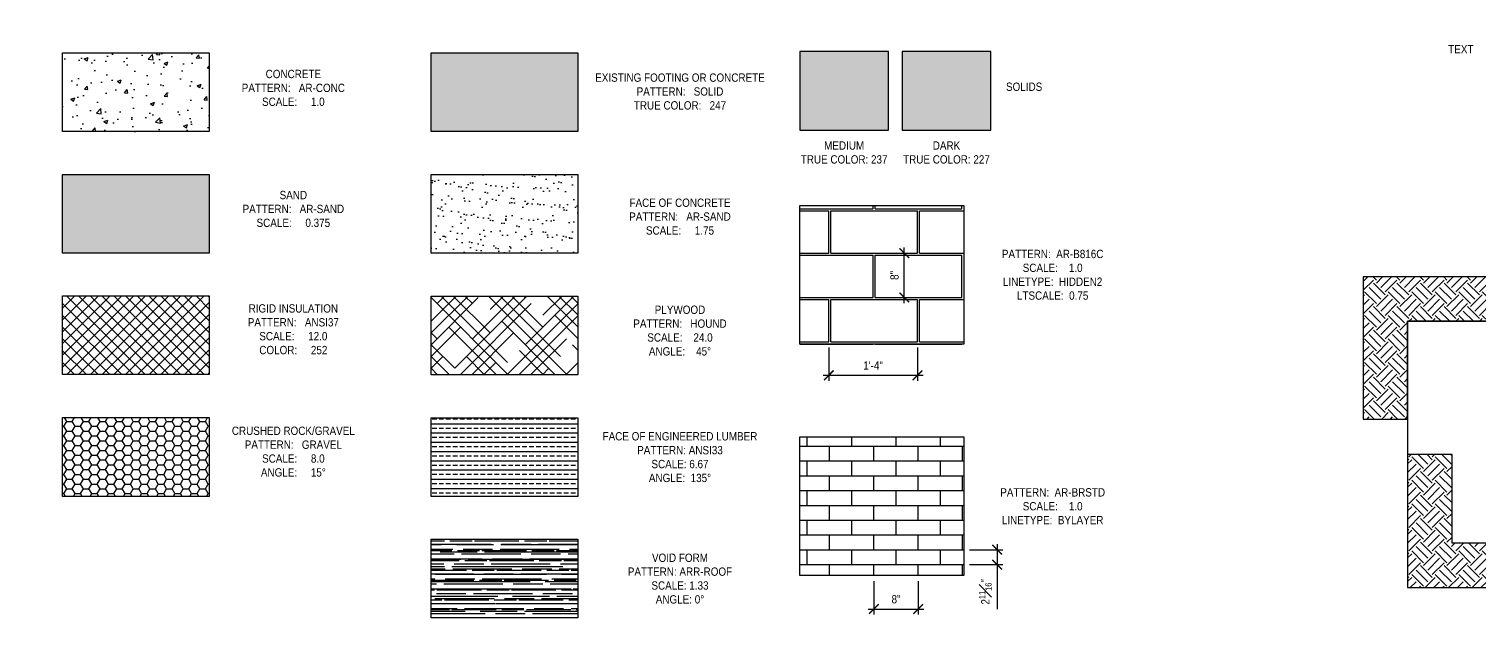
# Model space of a CAD drawing. Header units: inches. Extents: x -2661 to 42767, y -1222 to 9099.
# Drawn here: x 34058.9 to 34320.5, y 1372.1 to 1478.2 of the extents above; entities that cross this region are included whole.
import ezdxf
from ezdxf import colors
from ezdxf.entities.mleader import LeaderData, LeaderLine
from ezdxf.math import Vec2, Vec3

# ---------------------------------------------------------------- set-up
doc = ezdxf.new("R2010")
doc.units = ezdxf.units.IN
doc.header["$LTSCALE"] = 12
doc.header["$MEASUREMENT"] = 0
doc.header["$PDMODE"] = 3
doc.linetypes.add('HIDDEN2', pattern=[0.1875, 0.125, -0.0625])
doc.layers.get('0').update_dxf_attribs({"linetype": 'CONTINUOUS'})
doc.layers.get('DefPoints').update_dxf_attribs({"color": 251, "linetype": 'CONTINUOUS'})
for name, color, linetype in [('S-ANNO-DIMS', 2, 'CONTINUOUS'), ('S-ANNO-NOTE', 4, 'CONTINUOUS'), ('S-ANNO-NOTE-EXIST', 251, 'CONTINUOUS'), ('S-FNDN-WALL', 4, 'CONTINUOUS')]:
    doc.layers.add(name, color=color, linetype=linetype)
doc.layers.add('S-ANNO-NONPLOT', color=253, linetype='CONTINUOUS', plot=False, transparency=0.5)
for name, color, linetype, true_color, transparency in [('S-HATCH-SOIL', 7, 'CONTINUOUS', 0x8f8f8f, 0.8), ('S-POCHE-227', 7, 'CONTINUOUS', 0xe3e3e3, 0.8), ('S-POCHE-237', 7, 'CONTINUOUS', 0xededed, 0.8), ('S-POCHE-247', 7, 'CONTINUOUS', 0xf7f7f7, 0.8)]:
    doc.layers.add(name, color=color, linetype=linetype, true_color=true_color, transparency=transparency)
doc.layers.add('S-HATCH1', color=1, linetype='CONTINUOUS', transparency=0.5)
doc.layers.add('S-HATCH2', color=2, linetype='CONTINUOUS', transparency=0.5)
doc.styles.add('Arial', font='arial.ttf', dxfattribs={"width": 0.85})
doc.dimstyles.new('DIM-16_Se', dxfattribs={"dimscale": 16, "dimtxt": 0.09375, "dimasz": 0.109375, "dimexe": 0.0625, "dimexo": 0.0625, "dimgap": 0.0625, "dimtad": 1, "dimdec": 4, "dimzin": 11, "dimdsep": 46, "dimlunit": 4, "dimtxsty": 'Arial', "dimblk": 'ARCHTICK', "dimcen": 0.125, "dimdle": 0.0625, "dimclrd": 256, "dimclre": 256, "dimclrt": 4, "dimadec": 0, "dimazin": 0, "dimtfac": 0.75, "dimtdec": 4, "dimtmove": 0, "dimatfit": 3, "dimfxl": 1, "dimfrac": 1, "dimtolj": 1, "dimtzin": 0, "dimarcsym": 0})
pattern_1 = [(45, (29178.306, -614.145), (3e-16, 4.2426407), [3, -3]), (45, (29177.5106, -613.3495), (3e-16, 4.2426407), [3, -3]), (45, (29176.715, -612.554), (3e-16, 4.2426407), [3, -3]), (135, (29176.715, -612.0237), (-4.2426407, 9e-16), [3, -3]), (135, (29177.5106, -611.2282), (-4.2426407, 9e-16), [3, -3]), (135, (29178.306, -610.4327), (-4.2426407, 9e-16), [3, -3])]

# ---------------------------------------------------------------- blocks, each defined once
blk = doc.blocks.new('ARROW-LOOP')
at = {"color": 0}
blk.add_lwpolyline([(-1.806, 0), (0.542, 0, 1.317177), (-0.464, -0.281)], format="xyb", dxfattribs=at)
blk = doc.blocks.new('_ARCHTICK')
at = {"color": 0, "linetype": 'ByBlock', "const_width": 0.15}
blk.add_lwpolyline([(-0.5, -0.5), (0.5, 0.5)], dxfattribs=at)
blk = doc.blocks.new('*D1549')
at = {"layer": 'DefPoints', "color": 0, "transparency": 16777216}
for p in [(34211.23, 1379.72), (34219.23, 1379.72), (34219.23, 1373.67)]:
    blk.add_point(p, dxfattribs=at)
at = {"layer": 'S-ANNO-DIMS', "lineweight": -2, "transparency": 16777216}
for p, q in [((34211.23, 1378.72), (34211.23, 1372.67)), ((34219.23, 1378.72), (34219.23, 1372.67)), ((34210.23, 1373.67), (34220.23, 1373.67))]:
    blk.add_line(p, q, dxfattribs=at)
at = {"layer": 'S-ANNO-DIMS', "lineweight": -2, "transparency": 16777216, "xscale": 1.75, "yscale": 1.75, "zscale": 1.75, "rotation": 180}
blk.add_blockref('_ARCHTICK', (34211.23, 1373.67), dxfattribs=at)
at = {"layer": 'S-ANNO-DIMS', "lineweight": -2, "transparency": 16777216, "xscale": 1.75, "yscale": 1.75, "zscale": 1.75}
blk.add_blockref('_ARCHTICK', (34219.23, 1373.67), dxfattribs=at)
at = {"layer": 'S-ANNO-DIMS', "color": 4, "transparency": 16777216, "insert": (34215.23, 1375.43), "char_height": 1.5, "attachment_point": 5, "style": 'Arial'}
blk.add_mtext('\\A1;8"', dxfattribs=at)
blk = doc.blocks.new('*D1550')
at = {"layer": 'DefPoints', "color": 0, "transparency": 16777216}
for p in [(34227.46, 1384.35), (34227.46, 1381.68), (34233.46, 1381.68)]:
    blk.add_point(p, dxfattribs=at)
at = {"layer": 'S-ANNO-DIMS', "lineweight": -2, "transparency": 16777216}
for p, q in [((34228.46, 1384.35), (34234.46, 1384.35)), ((34233.46, 1385.35), (34233.46, 1381.68)), ((34228.46, 1381.68), (34234.46, 1381.68)), ((34233.46, 1381.68), (34233.46, 1373.63))]:
    blk.add_line(p, q, dxfattribs=at)
at = {"layer": 'S-ANNO-DIMS', "lineweight": -2, "transparency": 16777216, "xscale": 1.75, "yscale": 1.75, "zscale": 1.75}
for p, rotation in [((34233.46, 1384.35), 90), ((34233.46, 1381.68), 270)]:
    blk.add_blockref('_ARCHTICK', p, dxfattribs=dict(at, rotation=rotation))
at = {"layer": 'S-ANNO-DIMS', "color": 4, "transparency": 16777216, "insert": (34231.32, 1376.78), "char_height": 1.5, "attachment_point": 5, "rotation": 90, "style": 'Arial'}
blk.add_mtext('\\A1;2{\\H0.75x;\\S11#16;}"', dxfattribs=at)
blk = doc.blocks.new('*D1551')
at = {"layer": 'DefPoints', "color": 0, "transparency": 16777216}
for p in [(34203.09, 1421.78), (34219.09, 1421.78), (34219.09, 1415.78)]:
    blk.add_point(p, dxfattribs=at)
at = {"layer": 'S-ANNO-DIMS', "lineweight": -2, "transparency": 16777216}
for p, q in [((34203.09, 1420.78), (34203.09, 1414.78)), ((34219.09, 1420.78), (34219.09, 1414.78)), ((34202.09, 1415.78), (34220.09, 1415.78))]:
    blk.add_line(p, q, dxfattribs=at)
at = {"layer": 'S-ANNO-DIMS', "lineweight": -2, "transparency": 16777216, "xscale": 1.75, "yscale": 1.75, "zscale": 1.75, "rotation": 180}
blk.add_blockref('_ARCHTICK', (34203.09, 1415.78), dxfattribs=at)
at = {"layer": 'S-ANNO-DIMS', "lineweight": -2, "transparency": 16777216, "xscale": 1.75, "yscale": 1.75, "zscale": 1.75}
blk.add_blockref('_ARCHTICK', (34219.09, 1415.78), dxfattribs=at)
at = {"layer": 'S-ANNO-DIMS', "color": 4, "transparency": 16777216, "insert": (34211.09, 1417.54), "char_height": 1.5, "attachment_point": 5, "style": 'Arial'}
blk.add_mtext('\\A1;1\'-4"', dxfattribs=at)
blk = doc.blocks.new('*D1552')
at = {"layer": 'DefPoints', "color": 0, "transparency": 16777216}
for p in [(34216.72, 1437.78), (34216.72, 1437.78), (34216.72, 1429.78)]:
    blk.add_point(p, dxfattribs=at)
at = {"layer": 'S-ANNO-DIMS', "lineweight": -2, "transparency": 16777216}
blk.add_line((34216.72, 1428.78), (34216.72, 1438.78), dxfattribs=at)
at = {"layer": 'S-ANNO-DIMS', "lineweight": -2, "transparency": 16777216, "xscale": 1.75, "yscale": 1.75, "zscale": 1.75}
for p, rotation in [((34216.72, 1437.78), 90), ((34216.72, 1429.78), 270)]:
    blk.add_blockref('_ARCHTICK', p, dxfattribs=dict(at, rotation=rotation))
at = {"layer": 'S-ANNO-DIMS', "color": 4, "transparency": 16777216, "insert": (34214.96, 1433.78), "char_height": 1.5, "attachment_point": 5, "rotation": 90, "style": 'Arial'}
blk.add_mtext('\\A1;8"', dxfattribs=at)

msp = doc.modelspace()

# ---------------------------------------------------------------- hatches: boundary and pattern name
at = {"layer": 'S-HATCH-SOIL'}
h = msp.add_hatch(dxfattribs=at)
h.set_pattern_fill('EARTH', color=256, scale=12, angle=45, style=0)
h.set_pattern_definition(pattern_1)
h.paths.add_polyline_path([(34307.461, 1425.52396), (34323.461, 1425.52396), (34323.461, 1433.52396), (34299.461, 1433.52396), (34299.461, 1407.90352), (34307.461, 1407.90352)])
h = msp.add_hatch(dxfattribs=at)
h.set_pattern_fill('HONEY', color=256, scale=8, style=0)
h.set_pattern_definition([(0, (29253.7245, -613.84605), (1.5, 0.8660254), [1, -2]), (120, (29253.7245, -613.84605), (-1.5, 0.8660254), [1, -2]), (60, (29253.7245, -613.84605), (3e-16, 1.73205081), [-2, 1])])
h.paths.add_polyline_path([(34064.96656, 1408.15328), (34091.41843, 1408.15328), (34091.41843, 1393.97777), (34064.96656, 1393.97777)])
h = msp.add_hatch(dxfattribs=at)
h.set_pattern_fill('EARTH', color=256, scale=12, angle=45, style=0)
h.set_pattern_definition(pattern_1)
h.paths.add_polyline_path([(34315.461, 1385.52396), (34315.461, 1401.52396), (34307.461, 1401.52396), (34307.461, 1377.52396), (34333.08144, 1377.52396), (34333.08144, 1385.52396)])
at = {"layer": 'S-HATCH1', "linetype": 'HIDDEN2', "ltscale": 0.75}
h = msp.add_hatch(dxfattribs=at)
h.set_pattern_fill('AR-B816C', color=256, style=0)
h.set_pattern_definition([(0, (34227.461, 1421.408), (8, 8), [15.625, -0.375]), (0, (34219.461, 1421.783), (8, 8), [15.625, -0.375]), (90, (34227.461, 1421.408), (-8, 8), [-8.375, 7.625]), (90, (34227.086, 1421.408), (-8, 8), [-8.375, 7.625])])
h.paths.add_polyline_path([(34197.8703, 1446.36765), (34227.461, 1446.36765), (34227.461, 1421.40784), (34197.8703, 1421.40784)])
at = {"layer": 'S-HATCH1'}
h = msp.add_hatch(dxfattribs=at)
h.set_pattern_fill('ANSI37', color=252, scale=12, style=0)
h.set_pattern_definition([(45, (29269.0737, -569.9926), (-1.06066017, 1.06066017), []), (135, (29269.0737, -569.9926), (-1.06066017, -1.06066017), [])])
h.paths.add_polyline_path([(34064.96656, 1430.09446), (34091.41843, 1430.09446), (34091.41843, 1415.91894), (34064.96656, 1415.91894)])
h = msp.add_hatch(dxfattribs=at)
h.set_pattern_fill('HOUND', color=252, scale=24, angle=45, style=0)
h.set_pattern_definition([(45, (29833.6232, 7e-13), (3.1819805, 5.30330086), [24, -12]), (135, (29833.6232, 7e-13), (3.1819805, -5.30330086), [24, -12])])
h.paths.add_polyline_path([(34131.41843, 1430.06552), (34157.8703, 1430.06552), (34157.8703, 1415.89001), (34131.41843, 1415.89001)])
h = msp.add_hatch(dxfattribs=at)
h.set_pattern_fill('ANSI33', color=252, scale=6.666667, angle=135, style=0)
h.set_pattern_definition([(180, (29370.7555, -679.6117), (-3e-16, -1.66666667), []), (180, (29369.9222, -678.7784), (-3e-16, -1.66666667), [0.83333333, -0.41666667])])
h.paths.add_polyline_path([(34131.41843, 1408.12435), (34157.8703, 1408.12435), (34157.8703, 1393.94884), (34131.41843, 1393.94884)])
at = {"layer": 'S-HATCH1', "ltscale": 0.75}
h = msp.add_hatch(dxfattribs=at)
h.set_pattern_fill('AR-BRSTD', color=256, style=0)
h.set_pattern_definition([(0, (33471.2316, 1461.6923), (0, 2.667), []), (90, (33471.2316, 1461.6923), (-4, 2.667), [2.667, -2.667])])
h.paths.add_polyline_path([(34197.8703, 1404.67667), (34227.461, 1404.67667), (34227.461, 1379.71686), (34197.8703, 1379.71686)])
at = {"layer": 'S-HATCH1'}
h = msp.add_hatch(dxfattribs=at)
h.set_pattern_fill('AR-RROOF', color=256, scale=1.333333, style=0)
h.set_pattern_definition([(0, (31820.496, -3225.3574), (2.93333333, 1.33333333), [20, -2.6666667, 6.6666667, -1.3333333]), (0, (31822.2693, -3224.6907), (-1.33333333, 1.77333333), [4, -0.44, 8, -1]), (0, (31821.1627, -3224.224), (6.93333333, 0.89333333), [10.6666667, -1.8666667, 5.3333333, -1.3333333])])
h.paths.add_polyline_path([(34131.41843, 1386.24104), (34157.8703, 1386.24104), (34157.8703, 1372.06552), (34131.41843, 1372.06552)])
at = {"layer": 'S-HATCH2'}
h = msp.add_hatch(dxfattribs=at)
h.set_pattern_fill('AR-CONC', color=256, style=0)
h.set_pattern_definition([(50, (29269.074, -591.934), (7.172602, -0.6275213), [0.75, -8.25]), (355, (29269.074, -591.934), (-1.387513, 7.521921), [0.6, -6.6]), (100.45144, (29269.6714, -591.986), (5.7850885, 6.8944), [0.637402, -7.011421]), (46.1842, (29269.074, -589.934), (10.672413, -1.655193), [1.125, -12.375]), (96.63564, (29269.963, -590.072), (9.34662, 9.741186), [0.956103, -10.517138]), (351.18416, (29269.074, -589.934), (9.34662, 9.741186), [0.9, -9.9]), (21, (29270.074, -590.434), (5.9690705, -4.026189), [0.75, -8.25]), (326, (29270.074, -590.434), (2.433153, 7.2515), [0.6, -6.6]), (71.45144, (29270.571, -590.769), (8.402224, 3.2253115), [0.637402, -7.011421]), (37.5, (29269.0737, -591.9338), (0.1215986, 3.3289385), [0, -6.52, 0, -6.7, 0, -6.625]), (7.5, (29269.0737, -591.9338), (2.6306954, 3.944117), [0, -3.82, 0, -6.37, 0, -2.525]), (327.5, (29266.8437, -591.9338), (5.3382244, -0.2255487), [0, -2.5, 0, -7.8, 0, -10.35]), (317.5, (29265.8437, -591.934), (5.8318617, 1.00105), [0, -3.25, 0, -5.18, 0, -7.35])])
h.paths.add_polyline_path([(34064.96656, 1473.89001), (34091.41843, 1473.89001), (34091.41843, 1459.71449), (34064.96656, 1459.71449)])
h = msp.add_hatch(dxfattribs=at)
h.set_pattern_fill('AR-SAND', color=256, scale=0.375, angle=30, style=0)
h.set_pattern_definition([(67.5, (29269.0737, -591.9338), (-0.38173715, 0.61394312), [0, -0.57, 0, -0.6375, 0, -0.609375]), (37.5, (29269.0737, -591.9338), (0.04559946, 1.24835195), [0, -0.3075, 0, -0.51375, 0, -0.196875]), (357.5, (29268.67426, -592.16443), (1.01028616, 0.58573943), [0, -0.1875, 0, -0.675, 0, -0.88125]), (347.5, (29268.6743, -592.1644), (0.81170408, 0.84868224), [0, -0.09375, 0, -0.4425, 0, -0.50625])])
h.paths.add_polyline_path([(34064.96656, 1451.97777), (34091.41843, 1451.97777), (34091.41843, 1437.80225), (34064.96656, 1437.80225)])
h = msp.add_hatch(dxfattribs=at)
h.set_pattern_fill('AR-SAND', color=256, scale=1.75, angle=30, style=0)
h.set_pattern_definition([(67.5, (29300.2956, -591.9338), (-1.78144, 2.8650679), [0, -2.66, 0, -2.975, 0, -2.84375]), (37.5, (29300.2956, -591.934), (0.2127975, 5.8256424), [0, -1.435, 0, -2.3975, 0, -0.91875]), (357.5, (29298.4315, -593.01), (4.7146688, 2.7334507), [0, -0.875, 0, -3.15, 0, -4.1125]), (347.5, (29298.4315, -593.01), (3.7879524, 3.960517), [0, -0.4375, 0, -2.065, 0, -2.3625])])
h.paths.add_polyline_path([(34131.41843, 1451.97777), (34157.8703, 1451.97777), (34157.8703, 1437.80225), (34131.41843, 1437.80225)])
at = {"layer": 'S-POCHE-227'}
h = msp.add_hatch(color=256, dxfattribs=at)
h.dxf.hatch_style = 1
h.paths.add_polyline_path([(34216.32217, 1459.92142), (34232.32217, 1459.92142), (34232.32217, 1474.09694), (34216.32217, 1474.09694)])
at = {"layer": 'S-POCHE-237'}
h = msp.add_hatch(color=256, dxfattribs=at)
h.dxf.hatch_style = 1
h.paths.add_polyline_path([(34197.8703, 1474.09694), (34197.8703, 1459.92142), (34213.8703, 1459.92142), (34213.8703, 1474.09694)])
at = {"layer": 'S-POCHE-247'}
h = msp.add_hatch(color=256, dxfattribs=at)
h.dxf.hatch_style = 1
h.paths.add_polyline_path([(34131.41843, 1473.89001), (34157.8703, 1473.89001), (34157.8703, 1459.71449), (34131.41843, 1459.71449)])

# ---------------------------------------------------------------- linework, layer by layer
at = {"layer": 'S-ANNO-NONPLOT', "linetype": 'ByBlock'}
for points in [[(34064.96656, 1473.89001), (34091.41843, 1473.89001), (34091.41843, 1459.71449), (34064.96656, 1459.71449)], [(34131.41843, 1473.89001), (34157.8703, 1473.89001), (34157.8703, 1459.71449), (34131.41843, 1459.71449)], [(34197.8703, 1474.09694), (34197.8703, 1459.92142), (34213.8703, 1459.92142), (34213.8703, 1474.09694), (34197.8703, 1474.09694)], [(34216.32217, 1459.92142), (34232.32217, 1459.92142), (34232.32217, 1474.09694), (34216.32217, 1474.09694), (34216.32217, 1459.92142)], [(34064.96656, 1451.97777), (34091.41843, 1451.97777), (34091.41843, 1437.80225), (34064.96656, 1437.80225)], [(34131.41843, 1451.97777), (34157.8703, 1451.97777), (34157.8703, 1437.80225), (34131.41843, 1437.80225)], [(34197.8703, 1446.36765), (34227.461, 1446.36765), (34227.461, 1421.40784), (34197.8703, 1421.40784)], [(34064.96656, 1430.09446), (34091.41843, 1430.09446), (34091.41843, 1415.91894), (34064.96656, 1415.91894)], [(34131.41843, 1430.06552), (34157.8703, 1430.06552), (34157.8703, 1415.89001), (34131.41843, 1415.89001)], [(34064.96656, 1408.15328), (34091.41843, 1408.15328), (34091.41843, 1393.97777), (34064.96656, 1393.97777)], [(34131.41843, 1408.12435), (34157.8703, 1408.12435), (34157.8703, 1393.94884), (34131.41843, 1393.94884)], [(34197.8703, 1404.67667), (34227.461, 1404.67667), (34227.461, 1379.71686), (34197.8703, 1379.71686)], [(34131.41843, 1386.24104), (34157.8703, 1386.24104), (34157.8703, 1372.06552), (34131.41843, 1372.06552)]]:
    msp.add_lwpolyline(points, close=True, dxfattribs=at)
for points in [[(34307.461, 1425.52396), (34323.461, 1425.52396), (34323.461, 1433.52396), (34299.461, 1433.52396), (34299.461, 1407.90352), (34307.461, 1407.90352), (34307.461, 1425.52396)], [(34315.461, 1385.52396), (34315.461, 1401.52396), (34307.461, 1401.52396), (34307.461, 1377.52396), (34333.08144, 1377.52396), (34333.08144, 1385.52396), (34315.461, 1385.52396)]]:
    msp.add_lwpolyline(points, dxfattribs=at)
at = {"layer": 'S-FNDN-WALL', "linetype": 'Continuous'}
msp.add_lwpolyline([(34307.461, 1425.52396), (34307.461, 1377.52396), (34355.461, 1377.52396), (34355.461, 1425.52396)], close=True, dxfattribs=at)

# ---------------------------------------------------------------- texts
at = {"layer": 'S-ANNO-NOTE', "char_height": 1.5, "attachment_point": 5, "style": 'Arial'}
for s, insert, width in [('TEXT', (34317.05534, 1474.53419), 11.8897153), ('CONCRETE\\PPATTERN:   AR-CONC \\PSCALE:     1.0', (34106.57532, 1467.55814), 39.230233), ('EXISTING FOOTING OR CONCRETE\\PPATTERN:   SOLID\\PTRUE COLOR:   247', (34176.27739, 1466.90572), 39.230233), ('SOLIDS', (34238.32217, 1467.76507), 39.230233), ('MEDIUM \\PTRUE COLOR: 237', (34205.8703, 1455.92142), 39.230233), ('DARK\\PTRUE COLOR: 227', (34224.32217, 1455.92142), 39.230233), ('SAND\\PPATTERN:   AR-SAND \\PSCALE:     0.375', (34106.57532, 1445.74936), 39.230233), ('FACE OF CONCRETE\\PPATTERN:   AR-SAND \\PSCALE:     1.75', (34176.27739, 1444.36445), 39.230233), ('PATTERN:  AR-B816C\\PSCALE:    1.0\\PLINETYPE:  HIDDEN2\\PLTSCALE:  0.75', (34243.461, 1433.88775), 39.230233), ('RIGID INSULATION\\PPATTERN:   ANSI37 \\PSCALE:     12.0\\PCOLOR:     252', (34106.57532, 1424.07298), 39.230233), ('PLYWOOD\\PPATTERN:   HOUND \\PSCALE:    24.0\\PANGLE:    45%%D', (34176.27739, 1423.83712), 39.230233), ('CRUSHED ROCK/GRAVEL\\PPATTERN:   GRAVEL \\PSCALE:     8.0\\PANGLE:     15%%D', (34106.57532, 1402.02834), 39.230233), ('FACE OF ENGINEERED LUMBER\\PPATTERN:^IANSI33 \\PSCALE:^I6.67\\PANGLE: ^I135°', (34176.27739, 1401.03659), 39.230233), ('PATTERN:  AR-BRSTD\\PSCALE:    1.0\\PLINETYPE:  BYLAYER', (34243.461, 1392.19676), 39.230233), ('VOID FORM\\PPATTERN:^IARR-ROOF \\PSCALE:^I1.33\\PANGLE:^I0°', (34176.27739, 1379.15328), 39.230233)]:
    msp.add_mtext(s, dxfattribs=dict(at, insert=insert, width=width))

# ---------------------------------------------------------------- dimensions: what is measured, and where the dimension line sits
at = {"layer": 'S-ANNO-DIMS'}
for base, p1, p2, angle, picture, middle in [((34216.72314, 1437.78284), (34216.72314, 1429.78284), (34216.72314, 1437.78284), 270, '*D1552', (34214.95728, 1433.78284)), ((34219.086, 1415.78284), (34203.086, 1421.78284), (34219.086, 1421.78284), 180, '*D1551', (34211.086, 1417.53591)), ((34233.461, 1381.6823), (34227.461, 1384.3493), (34227.461, 1381.6823), 90, '*D1550', (34231.3218, 1376.78207)), ((34219.23164, 1373.666), (34211.23164, 1379.71686), (34219.23164, 1379.71686), 180, '*D1549', (34215.23164, 1375.43186))]:
    dim = msp.add_linear_dim(base=base, p1=p1, p2=p2, angle=angle, dimstyle='DIM-16_Se', dxfattribs=at)
    dim.commit()
    dim.dimension.update_dxf_attribs({"geometry": picture, "text_midpoint": middle})

# ---------------------------------------------------------------- leaders
at = {"layer": 'S-ANNO-NOTE'}
ml = msp.add_multileader_mtext('Standard', dxfattribs=at)
ml.set_content('TEXT', color=4, style='Arial')
ml.set_leader_properties(color=2)
ml.set_arrow_properties(name='ARROW-LOOP')
ml.build(insert=Vec2(0, 0))
ml.multileader.update_dxf_attribs({"dogleg_length": 0.36, "arrow_head_size": 2.625, "scale": 24})
ctx = ml.context
ctx.base_point, ctx.scale, ctx.char_height, ctx.arrow_head_size, ctx.landing_gap_size, ctx.plane_origin = Vec3(35224.71963, 1459.65327), 24, 2.25, 2.625, 2.16, Vec3(35282.03035, 1757.9881)
ctx.text_align_type = 2
notes = []
notes.append((ctx, [(0, (1, 1, 0), (35238.75165, 1459.65327), (-1, 0), 3, [(0, [(35255.29412, 1476.62384)], 0, [])])]))
ctx.mtext.insert, ctx.mtext.width, ctx.mtext.alignment, ctx.mtext.flow_direction = Vec3(35233.59165, 1460.77827), 48, 3, 5
ml = msp.add_multileader_mtext('Standard', dxfattribs=at)
ml.set_content('TEXT', color=4, style='Arial')
ml.set_leader_properties(color=2)
ml.build(insert=Vec2(0, 0))
ml.multileader.update_dxf_attribs({"dogleg_length": 21.88349, "arrow_head_size": 2.625, "scale": 24})
ctx = ml.context
ctx.base_point, ctx.scale, ctx.char_height, ctx.arrow_head_size, ctx.landing_gap_size, ctx.plane_origin = Vec3(35224.71963, 1435.65327), 24, 2.25, 2.625, 2.16, Vec3(35292.83897, 1875.71432)
ctx.text_align_type = 2
notes.append((ctx, [(0, (1, 1, 0), (35238.75165, 1435.65327), (-1, 0), 3, [(0, [(35255.29412, 1435.65327), (35246.80884, 1444.13856)], 0, [])])]))
ctx.mtext.insert, ctx.mtext.width, ctx.mtext.alignment, ctx.mtext.flow_direction = Vec3(35233.59165, 1436.77827), 48, 3, 5
ml = msp.add_multileader_mtext('Standard', dxfattribs=at)
ml.set_content('TEXT', color=4, style='Arial')
ml.set_leader_properties(color=2)
ml.build(insert=Vec2(0, 0))
ml.multileader.update_dxf_attribs({"dogleg_length": 0.36, "arrow_head_size": 2.625, "scale": 24})
ctx = ml.context
ctx.base_point, ctx.scale, ctx.char_height, ctx.arrow_head_size, ctx.landing_gap_size, ctx.plane_origin = Vec3(35224.71963, 1411.65327), 24, 2.25, 2.625, 2.16, Vec3(35282.03035, 1709.9881)
ctx.text_align_type = 2
notes.append((ctx, [(0, (1, 1, 0), (35238.75165, 1411.65327), (-1, 0), 3, [(1, [(35255.29412, 1428.62384), (35255.29412, 1394.68271)], 0, [])])]))
ctx.mtext.insert, ctx.mtext.width, ctx.mtext.alignment, ctx.mtext.flow_direction = Vec3(35233.59165, 1412.77827), 48, 3, 5
at = {"layer": 'S-ANNO-NOTE-EXIST'}
ml = msp.add_multileader_mtext('Standard', dxfattribs=at)
ml.set_content('{\\C256;TEXT}', color=4, style='Arial')
ml.set_leader_properties(color=256)
ml.set_arrow_properties(name='ARROW-LOOP')
ml.build(insert=Vec2(0, 0))
ml.multileader.update_dxf_attribs({"dogleg_length": 0.36, "arrow_head_size": 2.625, "scale": 24})
ctx = ml.context
ctx.base_point, ctx.scale, ctx.char_height, ctx.arrow_head_size, ctx.landing_gap_size, ctx.plane_origin = Vec3(35070.77851, 1459.65327), 24, 2.25, 2.625, 2.16, Vec3(35129.46481, 1757.9881)
ctx.text_align_type = 2
notes.append((ctx, [(0, (1, 1, 0), (35084.81052, 1459.65327), (-1, 0), 3, [(0, [(35101.353, 1476.62384)], 0, [])])]))
ctx.mtext.insert, ctx.mtext.width, ctx.mtext.alignment, ctx.mtext.flow_direction = Vec3(35079.65052, 1460.77827), 48, 3, 5
for ctx, leaders in notes:
    for number, flags, end, landing, length, lines in leaders:
        leader = LeaderData()
        leader.index, (leader.has_last_leader_line, leader.has_dogleg_vector, leader.attachment_direction) = number, flags
        leader.last_leader_point, leader.dogleg_vector, leader.dogleg_length = Vec3(end), Vec3(landing), length
        for number, points, colour, breaks in lines:
            line = LeaderLine()
            line.index, line.vertices, line.color, line.breaks = number, Vec3.list(points), colors.encode_raw_color(colour), breaks
            leader.lines.append(line)
        ctx.leaders.append(leader)

doc.saveas('drawing.dxf')
